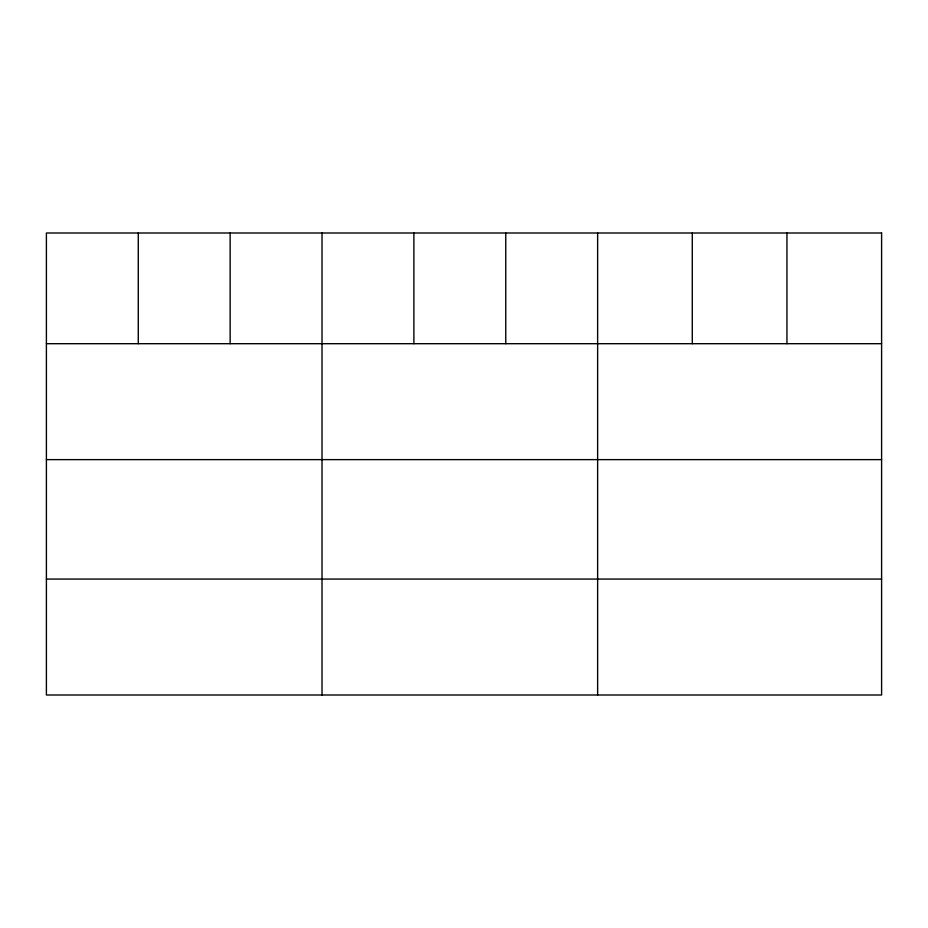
<?xml version="1.0" encoding="UTF-8"?>
<svg xmlns="http://www.w3.org/2000/svg" width="928" height="928" viewBox="0 0 928 928"><rect width="100%" height="100%" fill="white"/><g stroke="black" fill="none" stroke-linecap="round" stroke-linejoin="round"><path stroke-width="1.39" d="M46.4 343.696L881.6 343.696M46.4 459.627L881.6 459.627M46.4 579.072L881.6 579.072M786.944 232.998L786.944 343.696M692.288 232.998L692.288 343.696M597.632 232.998L597.632 695.002M505.76 232.998L505.76 343.696M413.888 232.998L413.888 343.696M322.016 232.998L322.016 695.002M230.144 232.998L230.144 343.696M138.272 232.998L138.272 343.696M881.6 232.998L46.4 232.998L46.4 695.002L881.6 695.002L881.6 232.998"/></g></svg>
